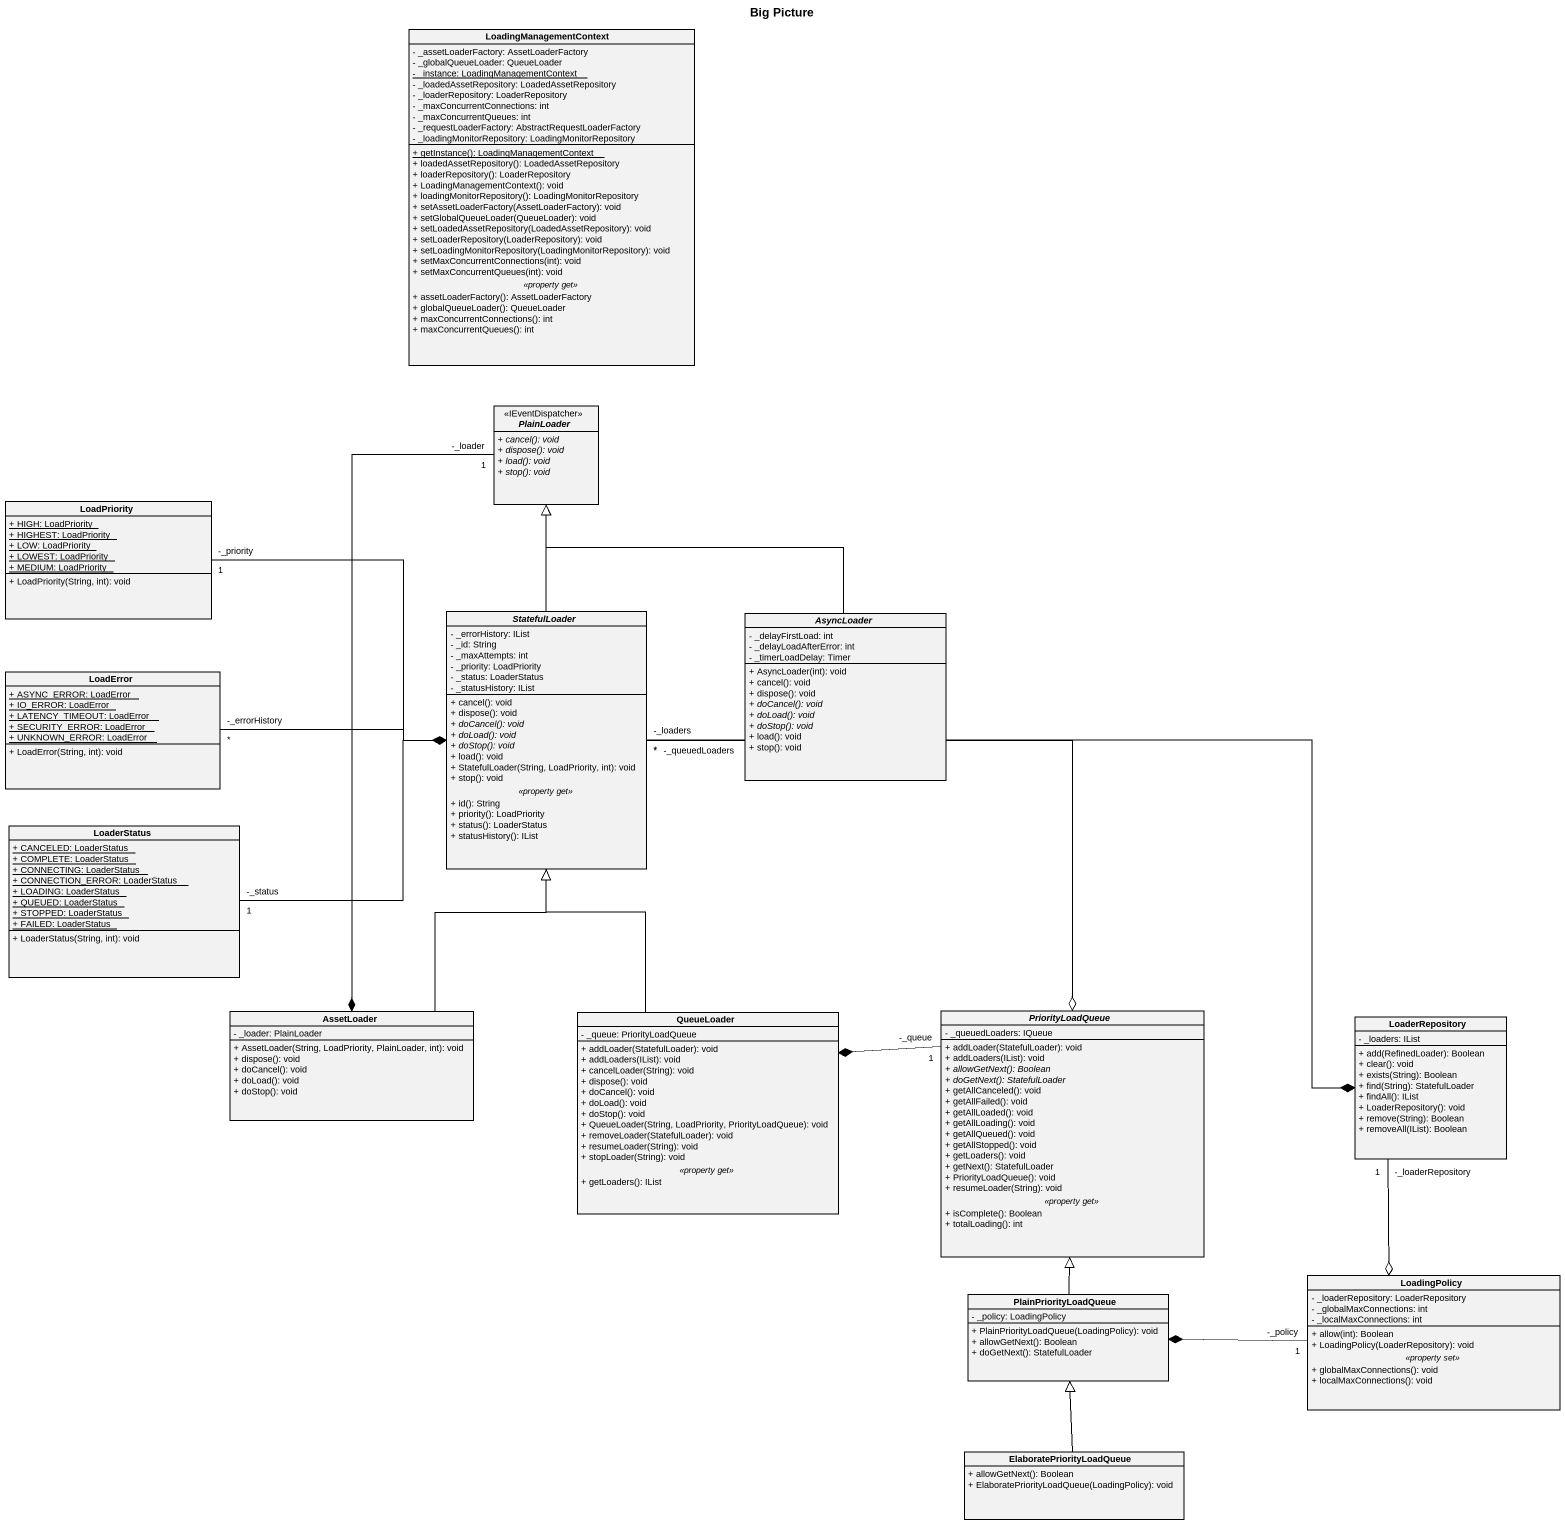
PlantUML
@startuml
title Big Picture
hide circle
hide empty members
skinparam classAttributeIconSize 0
class LoadingManagementContext {
  - _assetLoaderFactory: AssetLoaderFactory
  - _globalQueueLoader: QueueLoader
  {static} - _instance: LoadingManagementContext
  - _loadedAssetRepository: LoadedAssetRepository
  - _loaderRepository: LoaderRepository
  - _maxConcurrentConnections: int
  - _maxConcurrentQueues: int
  - _requestLoaderFactory: AbstractRequestLoaderFactory
  - _loadingMonitorRepository: LoadingMonitorRepository
  --
  {static} + getInstance(): LoadingManagementContext
  + loadedAssetRepository(): LoadedAssetRepository
  + loaderRepository(): LoaderRepository
  + LoadingManagementContext(): void
  + loadingMonitorRepository(): LoadingMonitorRepository
  + setAssetLoaderFactory(AssetLoaderFactory): void
  + setGlobalQueueLoader(QueueLoader): void
  + setLoadedAssetRepository(LoadedAssetRepository): void
  + setLoaderRepository(LoaderRepository): void
  + setLoadingMonitorRepository(LoadingMonitorRepository): void
  + setMaxConcurrentConnections(int): void
  + setMaxConcurrentQueues(int): void
  .. <<property get>> ..
  + assetLoaderFactory(): AssetLoaderFactory
  + globalQueueLoader(): QueueLoader
  + maxConcurrentConnections(): int
  + maxConcurrentQueues(): int
}
abstract class PlainLoader <<IEventDispatcher>> {
  {abstract} + cancel(): void
  {abstract} + dispose(): void
  {abstract} + load(): void
  {abstract} + stop(): void
}
class LoadPriority {
  {static} + HIGH: LoadPriority
  {static} + HIGHEST: LoadPriority
  {static} + LOW: LoadPriority
  {static} + LOWEST: LoadPriority
  {static} + MEDIUM: LoadPriority
  + LoadPriority(String, int): void
}
abstract class StatefulLoader {
  - _errorHistory: IList
  - _id: String
  - _maxAttempts: int
  - _priority: LoadPriority
  - _status: LoaderStatus
  - _statusHistory: IList
  --
  + cancel(): void
  + dispose(): void
  {abstract} + doCancel(): void
  {abstract} + doLoad(): void
  {abstract} + doStop(): void
  + load(): void
  + StatefulLoader(String, LoadPriority, int): void
  + stop(): void
  .. <<property get>> ..
  + id(): String
  + priority(): LoadPriority
  + status(): LoaderStatus
  + statusHistory(): IList
}
abstract class AsyncLoader {
  - _delayFirstLoad: int
  - _delayLoadAfterError: int
  - _timerLoadDelay: Timer
  + AsyncLoader(int): void
  + cancel(): void
  + dispose(): void
  {abstract} + doCancel(): void
  {abstract} + doLoad(): void
  {abstract} + doStop(): void
  + load(): void
  + stop(): void
}
class LoadError {
  {static} + ASYNC_ERROR: LoadError
  {static} + IO_ERROR: LoadError
  {static} + LATENCY_TIMEOUT: LoadError
  {static} + SECURITY_ERROR: LoadError
  {static} + UNKNOWN_ERROR: LoadError
  + LoadError(String, int): void
}
class LoaderStatus {
  {static} + CANCELED: LoaderStatus
  {static} + COMPLETE: LoaderStatus
  {static} + CONNECTING: LoaderStatus
  {static} + CONNECTION_ERROR: LoaderStatus
  {static} + LOADING: LoaderStatus
  {static} + QUEUED: LoaderStatus
  {static} + STOPPED: LoaderStatus
  {static} + FAILED: LoaderStatus
  + LoaderStatus(String, int): void
}
class AssetLoader {
  - _loader: PlainLoader
  + AssetLoader(String, LoadPriority, PlainLoader, int): void
  + dispose(): void
  + doCancel(): void
  + doLoad(): void
  + doStop(): void
}
abstract class PriorityLoadQueue {
  - _queuedLoaders: IQueue
  --
  + addLoader(StatefulLoader): void
  + addLoaders(IList): void
  {abstract} + allowGetNext(): Boolean
  {abstract} + doGetNext(): StatefulLoader
  + getAllCanceled(): void
  + getAllFailed(): void
  + getAllLoaded(): void
  + getAllLoading(): void
  + getAllQueued(): void
  + getAllStopped(): void
  + getLoaders(): void
  + getNext(): StatefulLoader
  + PriorityLoadQueue(): void
  + resumeLoader(String): void
  .. <<property get>> ..
  + isComplete(): Boolean
  + totalLoading(): int
}
class QueueLoader {
  - _queue: PriorityLoadQueue
  --
  + addLoader(StatefulLoader): void
  + addLoaders(IList): void
  + cancelLoader(String): void
  + dispose(): void
  + doCancel(): void
  + doLoad(): void
  + doStop(): void
  + QueueLoader(String, LoadPriority, PriorityLoadQueue): void
  + removeLoader(StatefulLoader): void
  + resumeLoader(String): void
  + stopLoader(String): void
  .. <<property get>> ..
  + getLoaders(): IList
}
class LoaderRepository {
  - _loaders: IList
  + add(RefinedLoader): Boolean
  + clear(): void
  + exists(String): Boolean
  + find(String): StatefulLoader
  + findAll(): IList
  + LoaderRepository(): void
  + remove(String): Boolean
  + removeAll(IList): Boolean
}
class LoadingPolicy {
  - _loaderRepository: LoaderRepository
  - _globalMaxConnections: int
  - _localMaxConnections: int
  --
  + allow(int): Boolean
  + LoadingPolicy(LoaderRepository): void
  .. <<property set>> ..
  + globalMaxConnections(): void
  + localMaxConnections(): void
}
class PlainPriorityLoadQueue {
  - _policy: LoadingPolicy
  + PlainPriorityLoadQueue(LoadingPolicy): void
  + allowGetNext(): Boolean
  + doGetNext(): StatefulLoader
}
class ElaboratePriorityLoadQueue {
  + allowGetNext(): Boolean
  + ElaboratePriorityLoadQueue(LoadingPolicy): void
}
PlainLoader "-_loader\n1" --* AssetLoader
LoadPriority "-_priority\n1" -right-* StatefulLoader
StatefulLoader -up-|> PlainLoader
StatefulLoader "-_queuedLoaders\n*" --o PriorityLoadQueue
StatefulLoader "-_loaders\n*" -right-* LoaderRepository
AsyncLoader -up-|> PlainLoader
LoadError "-_errorHistory\n*" -right-* StatefulLoader
LoaderStatus "-_status\n1" -right-* StatefulLoader
AssetLoader -up-|> StatefulLoader
PriorityLoadQueue "-_queue\n1" -left-* QueueLoader
QueueLoader -up-|> StatefulLoader
LoaderRepository "-_loaderRepository\n1" --o LoadingPolicy
LoadingPolicy "-_policy\n1" -left-* PlainPriorityLoadQueue
PlainPriorityLoadQueue -up-|> PriorityLoadQueue
ElaboratePriorityLoadQueue -up-|> PlainPriorityLoadQueue
@enduml
